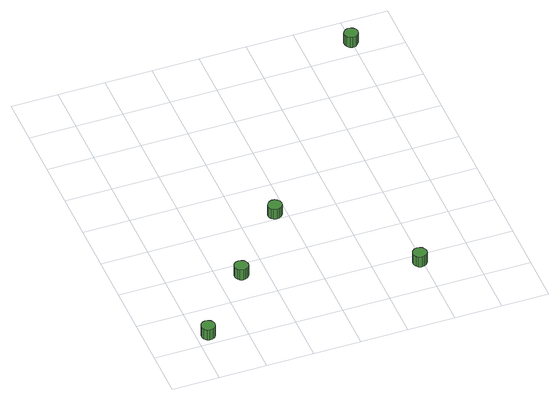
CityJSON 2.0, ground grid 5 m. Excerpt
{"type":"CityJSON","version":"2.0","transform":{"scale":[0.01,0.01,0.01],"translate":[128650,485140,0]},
"CityObjects":{
"tree1":{"type":"SolitaryVegetationObject","attributes":{"function":"something"},"geometry":[{"type":"MultiSurface","lod":"1","boundaries":[[[0,1,2,3,4,5,6,7,8,9,10,11,12,13,14]],[[15,16,17,18,19,20,21,22,23,24,25,26,27,28,29]],[[0,29,28,1]],[[1,28,27,2]],[[2,27,26,3]],[[3,26,25,4]],[[4,25,24,5]],[[5,24,23,6]],[[6,23,22,7]],[[7,22,21,8]],[[8,21,20,9]],[[9,20,19,10]],[[10,19,18,11]],[[11,18,17,12]],[[12,17,16,13]],[[13,16,15,14]],[[14,15,29,0]]]}]},
"tree2":{"type":"SolitaryVegetationObject","attributes":{"function":"something"},"geometry":[{"type":"MultiSurface","lod":"1","boundaries":[[[30,31,32,33,34,35,36,37,38,39,40,41,42,43,44]],[[45,46,47,48,49,50,51,52,53,54,55,56,57,58,59]],[[30,59,58,31]],[[31,58,57,32]],[[32,57,56,33]],[[33,56,55,34]],[[34,55,54,35]],[[35,54,53,36]],[[36,53,52,37]],[[37,52,51,38]],[[38,51,50,39]],[[39,50,49,40]],[[40,49,48,41]],[[41,48,47,42]],[[42,47,46,43]],[[43,46,45,44]],[[44,45,59,30]]]}]},
"tree3":{"type":"SolitaryVegetationObject","attributes":{"function":"something"},"geometry":[{"type":"MultiSurface","lod":"1","boundaries":[[[60,61,62,63,64,65,66,67,68,69,70,71,72,73,74]],[[75,76,77,78,79,80,81,82,83,84,85,86,87,88,89]],[[60,89,88,61]],[[61,88,87,62]],[[62,87,86,63]],[[63,86,85,64]],[[64,85,84,65]],[[65,84,83,66]],[[66,83,82,67]],[[67,82,81,68]],[[68,81,80,69]],[[69,80,79,70]],[[70,79,78,71]],[[71,78,77,72]],[[72,77,76,73]],[[73,76,75,74]],[[74,75,89,60]]]}]},
"tree4":{"type":"SolitaryVegetationObject","attributes":{"function":"something"},"geometry":[{"type":"MultiSurface","lod":"1","boundaries":[[[90,91,92,93,94,95,96,97,98,99,100,101,102,103,104]],[[105,106,107,108,109,110,111,112,113,114,115,116,117,118,119]],[[90,119,118,91]],[[91,118,117,92]],[[92,117,116,93]],[[93,116,115,94]],[[94,115,114,95]],[[95,114,113,96]],[[96,113,112,97]],[[97,112,111,98]],[[98,111,110,99]],[[99,110,109,100]],[[100,109,108,101]],[[101,108,107,102]],[[102,107,106,103]],[[103,106,105,104]],[[104,105,119,90]]]}]},
"tree5":{"type":"SolitaryVegetationObject","attributes":{"function":"something"},"geometry":[{"type":"MultiSurface","lod":"1","boundaries":[[[120,121,122,123,124,125,126,127,128,129,130,131,132,133,134]],[[135,136,137,138,139,140,141,142,143,144,145,146,147,148,149]],[[120,149,148,121]],[[121,148,147,122]],[[122,147,146,123]],[[123,146,145,124]],[[124,145,144,125]],[[125,144,143,126]],[[126,143,142,127]],[[127,142,141,128]],[[128,141,140,129]],[[129,140,139,130]],[[130,139,138,131]],[[131,138,137,132]],[[132,137,136,133]],[[133,136,135,134]],[[134,135,149,120]]]}]}
},
"vertices":[
[191,133,184],[185,163,184],[167,188,184],[140,203,184],[109,206,184],[80,197,184],[57,176,184],[45,148,184],[45,117,184],[57,89,184],[80,68,184],[109,59,184],[140,62,184],[167,77,184],[185,102,184],[185,102,55],[167,77,55],[140,62,55],[109,59,55],[80,68,55],[57,89,55],[45,117,55],[45,148,55],[57,176,55],[80,197,55],[109,206,55],[140,203,55],[167,188,55],[185,163,55],[191,133,55],
[815,841,191],[809,871,191],[791,896,191],[764,912,191],[733,915,191],[704,906,191],[681,885,191],[668,857,191],[668,826,191],[681,798,191],[704,777,191],[733,768,191],[764,771,191],[791,786,191],[809,811,191],[809,811,62],[791,786,62],[764,771,62],[733,768,62],[704,777,62],[681,798,62],[668,826,62],[668,857,62],[681,885,62],[704,906,62],[733,915,62],[764,912,62],[791,896,62],[809,871,62],[815,841,62],
[1446,1561,196],[1439,1591,196],[1421,1616,196],[1394,1632,196],[1364,1635,196],[1334,1625,196],[1312,1605,196],[1299,1577,196],[1299,1546,196],[1312,1518,196],[1334,1497,196],[1364,1487,196],[1394,1491,196],[1421,1506,196],[1439,1531,196],[1439,1531,67],[1421,1506,67],[1394,1491,67],[1364,1487,67],[1334,1497,67],[1312,1518,67],[1299,1546,67],[1299,1577,67],[1312,1605,67],[1334,1625,67],[1364,1635,67],[1394,1632,67],[1421,1616,67],[1439,1591,67],[1446,1561,67],
[2543,398,184],[2537,428,184],[2519,453,184],[2492,469,184],[2461,472,184],[2432,462,184],[2409,442,184],[2397,414,184],[2397,383,184],[2409,355,184],[2432,334,184],[2461,324,184],[2492,328,184],[2519,343,184],[2537,368,184],[2537,368,55],[2519,343,55],[2492,328,55],[2461,324,55],[2432,334,55],[2409,355,55],[2397,383,55],[2397,414,55],[2409,442,55],[2432,462,55],[2461,472,55],[2492,469,55],[2519,453,55],[2537,428,55],[2543,398,55],
[3065,3689,188],[3059,3719,188],[3040,3744,188],[3014,3759,188],[2983,3763,188],[2954,3753,188],[2931,3732,188],[2918,3704,188],[2918,3673,188],[2931,3645,188],[2954,3625,188],[2983,3615,188],[3014,3618,188],[3040,3634,188],[3059,3659,188],[3059,3659,59],[3040,3634,59],[3014,3618,59],[2983,3615,59],[2954,3625,59],[2931,3645,59],[2918,3673,59],[2918,3704,59],[2931,3732,59],[2954,3753,59],[2983,3763,59],[3014,3759,59],[3040,3744,59],[3059,3719,59],[3065,3689,59]
]}
